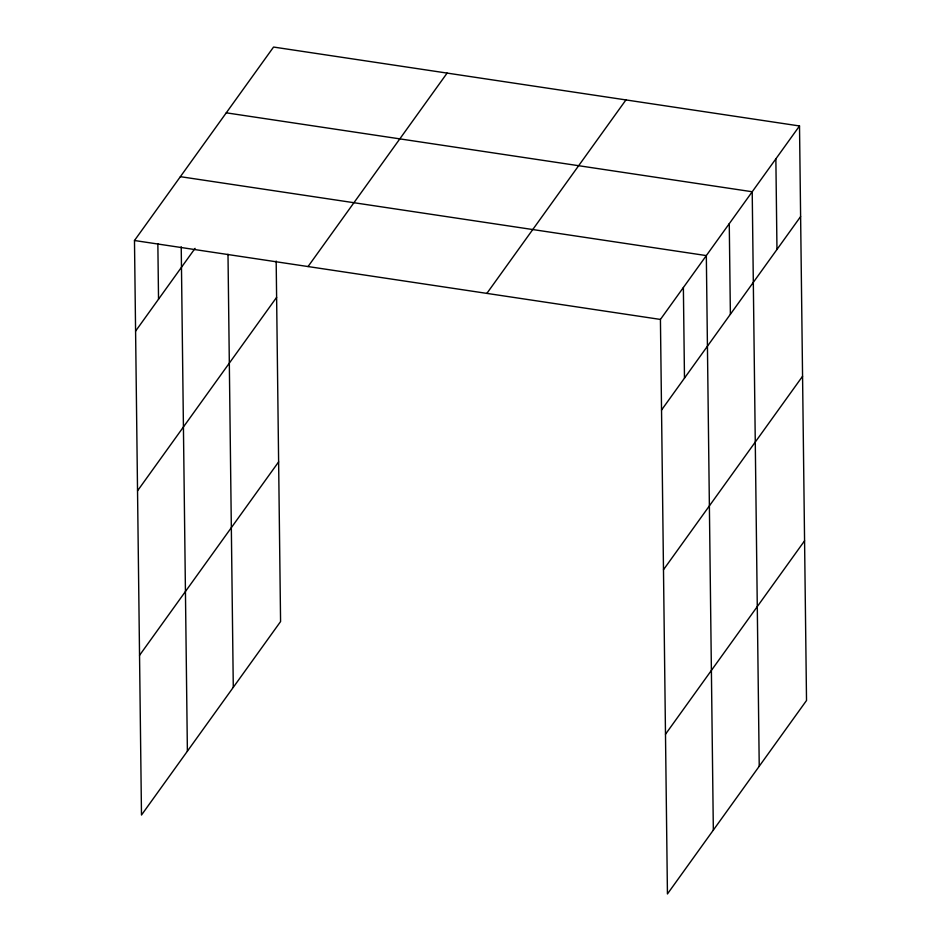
<?xml version="1.0" encoding="UTF-8"?>
<svg xmlns="http://www.w3.org/2000/svg" width="941" height="941" viewBox="0 0 941 941"><rect width="100%" height="100%" fill="white"/><g stroke="black" fill="none" stroke-linecap="round" stroke-linejoin="round"><path stroke-width="1.41" d="M276.172 261.045L280.571 621.566L141.491 815.035L134.481 240.508L273.56 47.05L799.509 125.965L806.519 700.492L667.44 893.95L660.429 319.434L799.509 125.965M135.586 331.114L195.081 248.353M137.539 490.802L276.619 297.344M308.036 266.562L447.116 73.092M139.539 655.336L278.63 461.878M486.862 293.392L625.941 99.922M661.535 410.041L800.615 216.571M663.487 569.728L802.567 376.259M665.487 734.262L804.579 540.793M226.263 112.826L752.212 191.752L759.234 766.268M180.378 176.673L706.326 255.587L713.337 830.103M134.481 240.508L660.429 319.434M775.866 158.864L776.972 249.459M729.263 223.664L730.381 314.27M683.378 287.511L684.483 378.117M227.993 254.246L233.286 687.342M181.225 246.813L187.388 751.189M157.853 243.66L158.535 299.191"/></g></svg>
